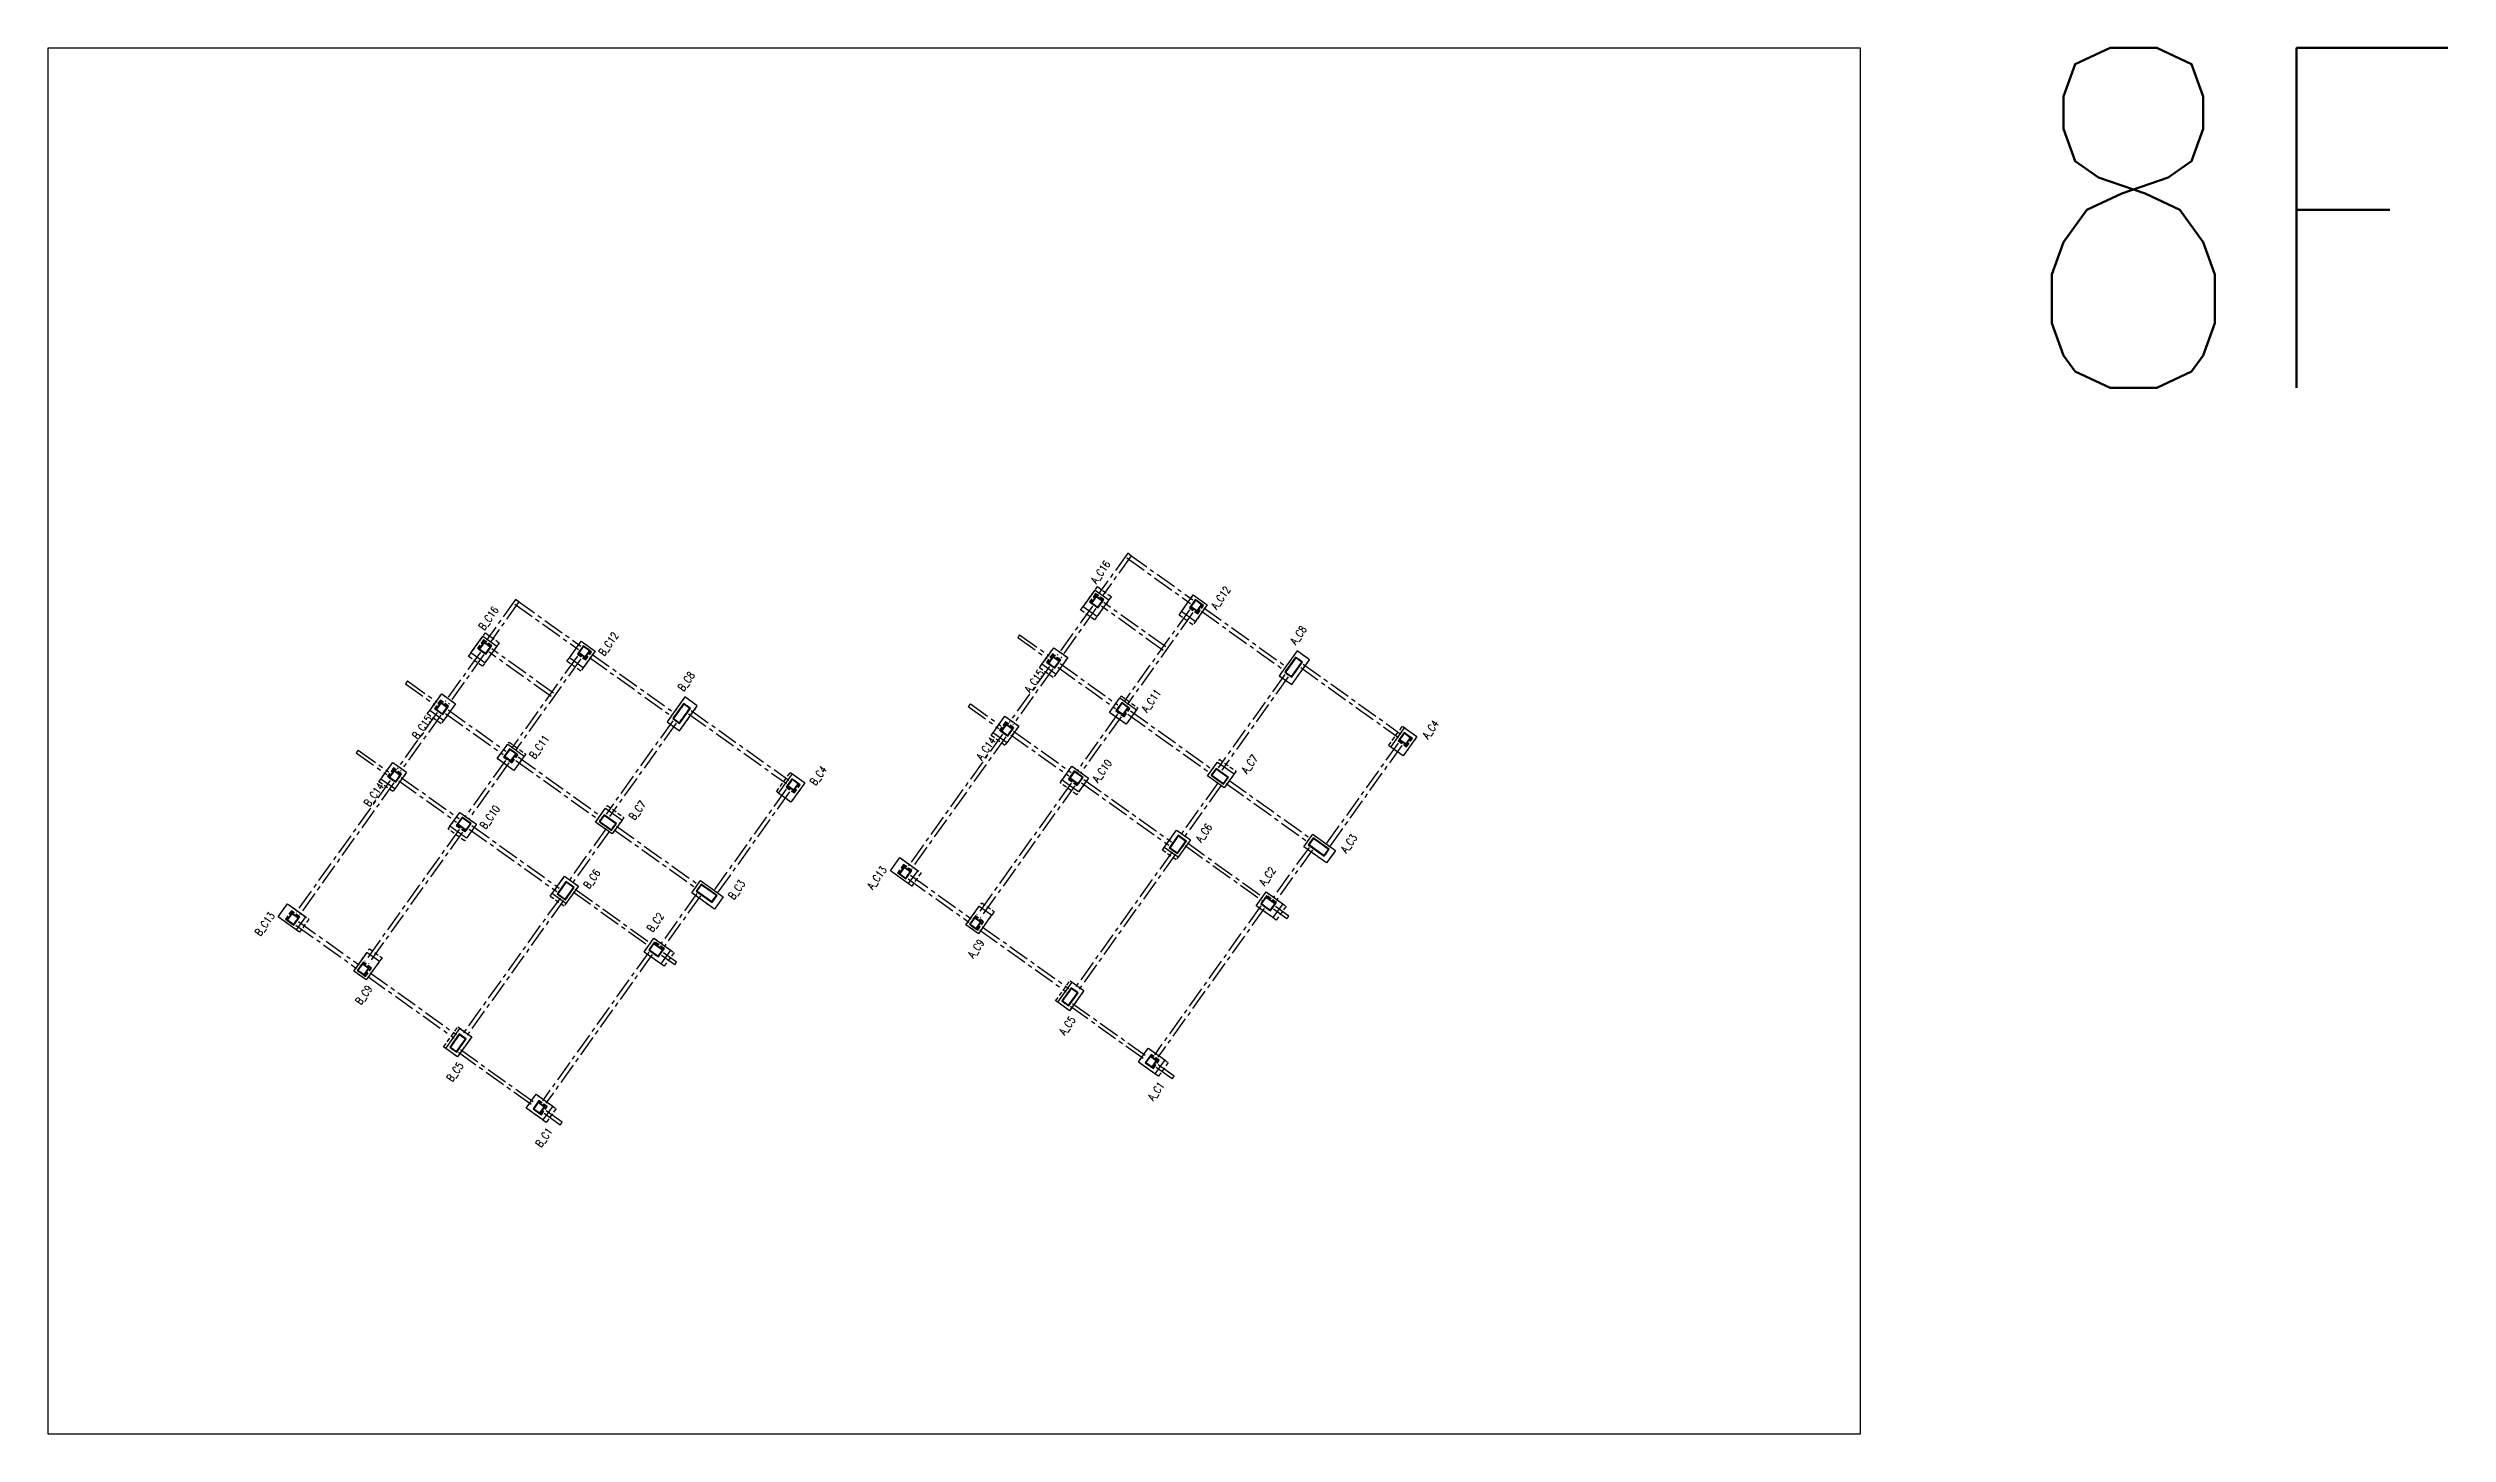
# Model space of a CAD drawing. Header units: millimetres. Extents: x 50002 to 69886, y 27475 to 200427.
# Drawn here: x 50002 to 64126, y 100718 to 108874 of the extents above; entities that cross this region are included whole.
import ezdxf
from ezdxf.enums import TextEntityAlignment as Align

# ---------------------------------------------------------------- set-up
doc = ezdxf.new("R2010")
doc.units = ezdxf.units.MM
doc.header["$LTSCALE"] = 100
doc.header["$MEASUREMENT"] = 0
doc.linetypes.add('CENTER', pattern=[2, 1.25, -0.25, 0.25, -0.25])
doc.linetypes.add('HIDDEN', pattern=[0.375, 0.25, -0.125])
for name, color, linetype in [('TC-COLUMN', 1, 'Continuous'), ('TC-TC', 4, 'Continuous'), ('TC-虛柱', 4, 'HIDDEN'), ('TC-虛鋼柱', 4, 'HIDDEN'), ('TC-鋼柱', 11, 'Continuous')]:
    doc.layers.add(name, color=color, linetype=linetype)
doc.layers.add('TC-鋼粱(隱藏)', color=183, linetype='CENTER', plot=False)
doc.styles.get("Standard").update_dxf_attribs({"font": 'txt.shx', "width": 0.8, "bigfont": 'ae.shx'})

msp = doc.modelspace()

# ---------------------------------------------------------------- linework, layer by layer
at = {"layer": 'Defpoints'}
msp.add_lwpolyline([(50002, 108874), (60666, 108874), (60666, 100718), (50002, 100718)], close=True, dxfattribs=at)
at = {"layer": 'TC-COLUMN'}
for points in [[(56094, 105586), (56164, 105684), (56245, 105626), (56175, 105528)], [(56673, 105557), (56742, 105655), (56824, 105597), (56754, 105499)], [(52491, 105314), (52561, 105412), (52643, 105354), (52573, 105256)], [(53070, 105285), (53140, 105383), (53221, 105325), (53152, 105227)], [(55851, 105247), (55921, 105345), (56003, 105287), (55933, 105189)], [(57248, 105180), (57321, 105128), (57426, 105274), (57353, 105326)], [(52249, 104975), (52319, 105073), (52400, 105015), (52330, 104917)], [(53645, 104908), (53719, 104856), (53823, 105002), (53750, 105055)], [(56309, 105049), (56407, 104979), (56346, 104894), (56248, 104963)], [(55564, 104844), (55633, 104942), (55715, 104884), (55645, 104786)], [(57904, 104760), (57985, 104874), (58058, 104822), (57977, 104708)], [(51961, 104572), (52031, 104670), (52112, 104612), (52042, 104514)], [(52707, 104777), (52804, 104707), (52743, 104622), (52646, 104692)], [(56884, 104672), (56982, 104602), (56924, 104520), (56826, 104590)], [(54301, 104489), (54383, 104602), (54456, 104550), (54374, 104436)], [(56028, 104648), (56125, 104578), (56067, 104497), (55970, 104566)], [(53282, 104400), (53380, 104330), (53321, 104249), (53224, 104318)], [(52425, 104376), (52523, 104306), (52465, 104225), (52367, 104295)], [(56571, 104170), (56644, 104272), (56725, 104214), (56653, 104112)], [(57392, 104173), (57445, 104247), (57579, 104151), (57526, 104078)], [(55014, 104110), (55120, 104034), (55064, 103957), (54959, 104032)], [(52969, 103898), (53042, 104000), (53123, 103942), (53050, 103840)], [(53790, 103902), (53842, 103975), (53976, 103879), (53924, 103806)], [(51411, 103838), (51517, 103762), (51462, 103685), (51356, 103761)], [(55477, 103662), (55404, 103714), (55482, 103824), (55555, 103772)], [(57210, 103757), (57112, 103826), (57171, 103908), (57268, 103838)], [(51874, 103390), (51801, 103442), (51880, 103552), (51953, 103500)], [(53608, 103485), (53510, 103554), (53568, 103636), (53666, 103566)], [(55944, 103259), (56029, 103377), (56098, 103327), (56014, 103209)], [(52342, 102987), (52426, 103105), (52495, 103055), (52411, 102937)], [(56516, 102838), (56419, 102907), (56477, 102989), (56574, 102919)], [(52914, 102566), (52816, 102636), (52874, 102717), (52972, 102647)]]:
    msp.add_lwpolyline(points, close=True, dxfattribs=at)
at = {"layer": 'TC-虛柱'}
for points in [[(56260, 105646), (56161, 105508), (56079, 105566), (56178, 105704)], [(56658, 105537), (56742, 105655), (56824, 105597), (56740, 105479)], [(52477, 105294), (52576, 105432), (52657, 105374), (52558, 105236)], [(53056, 105265), (53140, 105383), (53221, 105325), (53137, 105207)], [(55837, 105227), (55921, 105345), (56003, 105287), (55918, 105169)], [(57248, 105180), (57321, 105128), (57426, 105274), (57353, 105326)], [(52234, 104955), (52319, 105073), (52400, 105015), (52316, 104897)], [(53645, 104908), (53719, 104856), (53823, 105002), (53750, 105055)], [(56318, 105061), (56415, 104991), (56346, 104894), (56248, 104963)], [(55552, 104828), (55633, 104942), (55715, 104884), (55633, 104770)], [(57891, 104769), (57973, 104883), (58058, 104822), (57977, 104708)], [(51949, 104556), (52031, 104670), (52112, 104612), (52031, 104498)], [(52715, 104789), (52813, 104719), (52743, 104622), (52646, 104692)], [(56896, 104688), (56994, 104618), (56924, 104520), (56826, 104590)], [(54289, 104497), (54370, 104611), (54456, 104550), (54374, 104436)], [(56028, 104648), (56125, 104578), (56056, 104480), (55958, 104550)], [(53294, 104416), (53391, 104346), (53321, 104249), (53224, 104318)], [(52425, 104376), (52523, 104306), (52453, 104208), (52356, 104278)], [(56560, 104154), (56644, 104272), (56725, 104214), (56641, 104096)], [(57392, 104173), (57445, 104247), (57579, 104151), (57526, 104078)], [(55085, 103942), (54959, 104032), (55014, 104110), (55140, 104020)], [(52957, 103882), (53042, 104000), (53123, 103942), (53039, 103824)], [(53790, 103902), (53842, 103975), (53976, 103879), (53924, 103806)], [(51482, 103670), (51356, 103761), (51411, 103838), (51537, 103748)], [(55497, 103844), (55570, 103792), (55477, 103662), (55404, 103714)], [(57230, 103742), (57112, 103826), (57171, 103908), (57288, 103823)], [(51894, 103573), (51968, 103520), (51874, 103390), (51801, 103442)], [(53628, 103470), (53510, 103554), (53568, 103636), (53686, 103551)], [(55932, 103267), (56017, 103385), (56098, 103327), (56014, 103209)], [(52330, 102996), (52414, 103114), (52495, 103055), (52411, 102937)], [(56537, 102823), (56419, 102907), (56477, 102989), (56595, 102904)], [(52934, 102551), (52816, 102636), (52874, 102717), (52992, 102633)]]:
    msp.add_lwpolyline(points, close=True, dxfattribs=at)
at = {"layer": 'TC-虛鋼柱'}
for points in [[(56181, 105579), (56216, 105628), (56167, 105663), (56132, 105614)], [(56180, 105583), (56212, 105627), (56168, 105659), (56136, 105615)], [(56768, 105544), (56803, 105593), (56754, 105628), (56719, 105579)], [(56767, 105549), (56799, 105593), (56755, 105624), (56723, 105580)], [(52579, 105307), (52614, 105356), (52565, 105391), (52530, 105342)], [(52578, 105312), (52609, 105355), (52565, 105387), (52534, 105343)], [(53166, 105273), (53200, 105321), (53152, 105356), (53117, 105307)], [(53165, 105277), (53196, 105321), (53152, 105352), (53121, 105308)], [(55927, 105224), (55962, 105273), (55913, 105308), (55878, 105259)], [(55926, 105228), (55958, 105272), (55914, 105303), (55882, 105259)], [(57385, 105260), (57344, 105289), (57280, 105200), (57321, 105171)], [(57381, 105259), (57345, 105285), (57285, 105200), (57320, 105175)], [(52325, 104952), (52359, 105001), (52311, 105036), (52276, 104987)], [(52324, 104956), (52355, 105000), (52311, 105031), (52280, 104988)], [(53783, 104988), (53742, 105017), (53678, 104928), (53719, 104899)], [(53778, 104988), (53743, 105013), (53682, 104929), (53718, 104903)], [(56335, 104938), (56369, 104987), (56321, 105022), (56286, 104973)], [(56334, 104943), (56365, 104987), (56321, 105018), (56290, 104974)], [(55651, 104825), (55686, 104874), (55637, 104909), (55602, 104860)], [(55650, 104829), (55682, 104873), (55638, 104904), (55606, 104860)], [(57997, 104762), (58032, 104810), (57983, 104845), (57948, 104796)], [(57996, 104766), (58027, 104810), (57983, 104841), (57952, 104797)], [(52732, 104667), (52767, 104715), (52718, 104750), (52683, 104701)], [(52731, 104671), (52763, 104715), (52719, 104746), (52687, 104702)], [(52049, 104553), (52083, 104602), (52035, 104637), (52000, 104588)], [(52048, 104557), (52079, 104601), (52035, 104632), (52004, 104589)], [(54394, 104490), (54429, 104538), (54380, 104573), (54345, 104525)], [(54393, 104494), (54425, 104538), (54381, 104569), (54350, 104525)], [(56059, 104533), (56094, 104582), (56041, 104620), (56007, 104571)], [(56059, 104537), (56090, 104581), (56042, 104615), (56011, 104571)], [(56920, 104541), (56949, 104582), (56876, 104634), (56847, 104594)], [(56920, 104546), (56945, 104581), (56877, 104630), (56851, 104594)], [(52457, 104261), (52492, 104310), (52439, 104348), (52404, 104299)], [(52456, 104265), (52488, 104309), (52440, 104344), (52408, 104300)], [(53318, 104269), (53347, 104310), (53274, 104362), (53245, 104322)], [(53317, 104274), (53343, 104309), (53274, 104358), (53249, 104323)], [(56649, 104133), (56702, 104206), (56653, 104241), (56600, 104168)], [(56649, 104137), (56697, 104205), (56653, 104237), (56605, 104168)], [(57513, 104118), (57542, 104159), (57448, 104226), (57419, 104185)], [(57512, 104122), (57537, 104158), (57449, 104222), (57423, 104186)], [(53047, 103861), (53099, 103934), (53050, 103969), (52998, 103896)], [(53046, 103865), (53095, 103933), (53051, 103965), (53002, 103897)], [(55051, 103985), (55086, 104034), (55037, 104069), (55002, 104020)], [(55050, 103989), (55081, 104033), (55037, 104065), (55006, 104021)], [(53910, 103846), (53939, 103887), (53846, 103954), (53817, 103913)], [(53909, 103851), (53935, 103886), (53846, 103950), (53821, 103914)], [(57196, 103797), (57231, 103846), (57174, 103887), (57139, 103838)], [(57195, 103801), (57227, 103845), (57175, 103883), (57143, 103839)], [(51448, 103713), (51483, 103762), (51434, 103797), (51399, 103748)], [(51448, 103717), (51479, 103761), (51435, 103793), (51404, 103749)], [(55473, 103683), (55508, 103732), (55460, 103767), (55425, 103718)], [(55473, 103687), (55504, 103731), (55460, 103762), (55429, 103718)], [(53594, 103525), (53629, 103574), (53572, 103615), (53537, 103566)], [(53593, 103530), (53624, 103573), (53572, 103611), (53541, 103567)], [(51871, 103411), (51906, 103460), (51857, 103495), (51822, 103446)], [(51870, 103415), (51902, 103459), (51858, 103490), (51826, 103447)], [(56009, 103237), (56064, 103314), (56024, 103344), (55968, 103266)], [(56008, 103241), (56060, 103314), (56024, 103339), (55972, 103267)], [(52407, 102965), (52462, 103043), (52421, 103072), (52366, 102994)], [(52406, 102969), (52458, 103042), (52422, 103067), (52370, 102995)], [(56508, 102868), (56542, 102917), (56494, 102952), (56459, 102903)], [(56507, 102873), (56538, 102917), (56494, 102948), (56463, 102904)], [(52905, 102597), (52940, 102645), (52891, 102680), (52856, 102631)], [(52904, 102601), (52936, 102645), (52892, 102676), (52860, 102632)]]:
    msp.add_lwpolyline(points, close=True, dxfattribs=at)
at = {"layer": 'TC-鋼柱'}
for points in [[(56181, 105579), (56210, 105620), (56170, 105649), (56140, 105608)], [(56180, 105583), (56206, 105619), (56170, 105645), (56145, 105609)], [(56766, 105558), (56795, 105599), (56754, 105628), (56725, 105587)], [(56765, 105563), (56791, 105598), (56755, 105624), (56729, 105588)], [(52579, 105307), (52608, 105348), (52567, 105377), (52538, 105336)], [(52578, 105312), (52604, 105347), (52568, 105373), (52542, 105337)], [(53163, 105286), (53192, 105327), (53152, 105356), (53123, 105316)], [(53163, 105291), (53188, 105326), (53152, 105352), (53127, 105316)], [(55927, 105224), (55956, 105265), (55915, 105294), (55886, 105253)], [(55926, 105228), (55952, 105264), (55916, 105289), (55891, 105254)], [(57385, 105260), (57344, 105289), (57280, 105200), (57321, 105171)], [(57381, 105259), (57345, 105285), (57285, 105200), (57320, 105175)], [(52325, 104952), (52354, 104993), (52313, 105022), (52284, 104981)], [(52324, 104956), (52349, 104992), (52314, 105018), (52288, 104982)], [(53783, 104988), (53742, 105017), (53678, 104928), (53719, 104899)], [(53778, 104988), (53743, 105013), (53682, 104929), (53718, 104903)], [(56329, 104948), (56361, 104993), (56321, 105022), (56289, 104977)], [(56329, 104953), (56357, 104992), (56321, 105018), (56293, 104978)], [(55651, 104825), (55680, 104866), (55639, 104895), (55610, 104854)], [(55650, 104829), (55676, 104865), (55640, 104890), (55615, 104855)], [(57994, 104775), (58023, 104816), (57983, 104845), (57954, 104805)], [(57994, 104780), (58019, 104815), (57983, 104841), (57958, 104805)], [(52727, 104676), (52759, 104721), (52718, 104750), (52686, 104706)], [(52726, 104681), (52755, 104720), (52719, 104746), (52690, 104706)], [(52049, 104553), (52078, 104594), (52037, 104623), (52008, 104582)], [(52048, 104557), (52073, 104593), (52038, 104619), (52012, 104583)], [(54392, 104504), (54421, 104544), (54380, 104573), (54351, 104533)], [(54391, 104508), (54417, 104544), (54381, 104569), (54355, 104533)], [(56065, 104541), (56094, 104582), (56041, 104620), (56012, 104579)], [(56065, 104545), (56090, 104581), (56042, 104615), (56017, 104580)], [(56920, 104541), (56949, 104582), (56876, 104634), (56847, 104594)], [(56920, 104546), (56945, 104581), (56877, 104630), (56851, 104594)], [(52463, 104269), (52492, 104310), (52439, 104348), (52410, 104307)], [(52462, 104273), (52488, 104309), (52440, 104344), (52414, 104308)], [(53318, 104269), (53347, 104310), (53274, 104362), (53245, 104322)], [(53317, 104274), (53343, 104309), (53274, 104358), (53249, 104323)], [(56649, 104133), (56702, 104206), (56653, 104241), (56600, 104168)], [(56649, 104137), (56697, 104205), (56653, 104237), (56605, 104168)], [(57513, 104118), (57542, 104159), (57448, 104226), (57419, 104185)], [(57512, 104122), (57537, 104158), (57449, 104222), (57423, 104186)], [(53047, 103861), (53099, 103934), (53050, 103969), (52998, 103896)], [(53046, 103865), (53095, 103933), (53051, 103965), (53002, 103897)], [(55051, 103985), (55080, 104026), (55039, 104055), (55010, 104014)], [(55050, 103989), (55076, 104025), (55040, 104051), (55014, 104015)], [(53910, 103846), (53939, 103887), (53846, 103954), (53817, 103913)], [(53909, 103851), (53935, 103886), (53846, 103950), (53821, 103914)], [(57196, 103797), (57225, 103838), (57168, 103879), (57139, 103838)], [(57195, 103801), (57221, 103837), (57169, 103874), (57143, 103839)], [(51448, 103713), (51477, 103754), (51437, 103783), (51408, 103742)], [(51448, 103717), (51473, 103753), (51437, 103779), (51412, 103743)], [(55465, 103689), (55494, 103729), (55454, 103758), (55425, 103718)], [(55465, 103693), (55490, 103729), (55454, 103754), (55429, 103718)], [(53594, 103525), (53623, 103566), (53566, 103607), (53537, 103566)], [(53593, 103530), (53619, 103565), (53566, 103603), (53541, 103567)], [(51863, 103417), (51892, 103457), (51851, 103487), (51822, 103446)], [(51862, 103421), (51888, 103457), (51852, 103482), (51826, 103447)], [(56009, 103237), (56064, 103314), (56024, 103344), (55968, 103266)], [(56008, 103241), (56060, 103314), (56024, 103339), (55972, 103267)], [(52407, 102965), (52462, 103043), (52421, 103072), (52366, 102994)], [(52406, 102969), (52458, 103042), (52422, 103067), (52370, 102995)], [(56499, 102874), (56529, 102915), (56488, 102944), (56459, 102903)], [(56499, 102878), (56524, 102914), (56489, 102940), (56463, 102904)], [(52897, 102602), (52926, 102643), (52885, 102672), (52856, 102631)], [(52896, 102607), (52922, 102642), (52886, 102668), (52860, 102632)]]:
    msp.add_lwpolyline(points, close=True, dxfattribs=at)
at = {"layer": 'TC-鋼粱(隱藏)'}
for p, q in [((56356, 105901), (56185, 105662)), ((56376, 105886), (56206, 105648)), ((56351, 105873), (56726, 105605)), ((56376, 105886), (56356, 105901)), ((56366, 105893), (56740, 105626)), ((52753, 105629), (52583, 105390)), ((52773, 105614), (52603, 105376)), ((52749, 105601), (53123, 105334)), ((52773, 105614), (52753, 105629)), ((52763, 105622), (53138, 105354)), ((56149, 105590), (55941, 105300)), ((56169, 105575), (55962, 105285)), ((56565, 105329), (56201, 105590)), ((56580, 105350), (56215, 105610)), ((56719, 105567), (56333, 105026)), ((56740, 105552), (56353, 105011)), ((56791, 105559), (57277, 105212)), ((56805, 105579), (57291, 105232)), ((55720, 105421), (55709, 105404)), ((55709, 105404), (55882, 105281)), ((55720, 105421), (55893, 105297)), ((52546, 105318), (52339, 105028)), ((52567, 105304), (52359, 105013)), ((52963, 105057), (52598, 105318)), ((52977, 105078), (52613, 105338)), ((53117, 105295), (52730, 104754)), ((53137, 105280), (52751, 104739)), ((53188, 105287), (53674, 104940)), ((53203, 105307), (53689, 104960)), ((55895, 105235), (55659, 104905)), ((55944, 105230), (56284, 104987)), ((55958, 105251), (56298, 105008)), ((57389, 105248), (57964, 104837)), ((52118, 105149), (52106, 105133)), ((52106, 105133), (52279, 105009)), ((52118, 105149), (52291, 105025)), ((55915, 105220), (55680, 104891)), ((57281, 105187), (56888, 104638)), ((57301, 105173), (56909, 104624)), ((57374, 105228), (57950, 104816)), ((52292, 104963), (52057, 104633)), ((52313, 104948), (52077, 104619)), ((52341, 104958), (52681, 104716)), ((52356, 104979), (52696, 104736)), ((53772, 104956), (54347, 104545)), ((53786, 104976), (54362, 104565)), ((55430, 105014), (55418, 104998)), ((55418, 104998), (55597, 104870)), ((55430, 105014), (55609, 104886)), ((56296, 104954), (56058, 104620)), ((56357, 104953), (56843, 104606)), ((56372, 104973), (56858, 104626)), ((53678, 104915), (53286, 104366)), ((53699, 104901), (53306, 104352)), ((55619, 104836), (55065, 104061)), ((55639, 104821), (55085, 104046)), ((55669, 104833), (56009, 104591)), ((55684, 104854), (56023, 104611)), ((56317, 104939), (56078, 104606)), ((51827, 104742), (51816, 104726)), ((51816, 104726), (51995, 104598)), ((51827, 104742), (52006, 104614)), ((52694, 104682), (52455, 104348)), ((52714, 104667), (52476, 104334)), ((52755, 104681), (53241, 104334)), ((52769, 104702), (53255, 104354)), ((57948, 104784), (57521, 104186)), ((57969, 104769), (57541, 104171)), ((52016, 104564), (51462, 103789)), ((52037, 104549), (51483, 103774)), ((52067, 104561), (52406, 104319)), ((52081, 104582), (52421, 104339)), ((56023, 104547), (55469, 103772)), ((56044, 104532), (55490, 103757)), ((56084, 104550), (56598, 104182)), ((56098, 104570), (56613, 104202)), ((56888, 104552), (56667, 104243)), ((56908, 104538), (56687, 104228)), ((56936, 104546), (57418, 104201)), ((56951, 104566), (57433, 104221)), ((54346, 104512), (53919, 103914)), ((54366, 104497), (53939, 103899)), ((52421, 104275), (51867, 103500)), ((52441, 104260), (51887, 103485)), ((52481, 104278), (52996, 103910)), ((52496, 104298), (53010, 103930)), ((53286, 104280), (53065, 103971)), ((53306, 104266), (53085, 103957)), ((53334, 104274), (53816, 103929)), ((53348, 104294), (53830, 103950)), ((56617, 104144), (56044, 103342)), ((56637, 104129), (56064, 103327)), ((56695, 104180), (57143, 103860)), ((56707, 104196), (57154, 103876)), ((57423, 104170), (57210, 103873)), ((57443, 104156), (57231, 103859)), ((55063, 103985), (55421, 103730)), ((55078, 104006), (55435, 103750)), ((53015, 103872), (52441, 103070)), ((53035, 103857), (52461, 103055)), ((53093, 103908), (53540, 103588)), ((53104, 103924), (53552, 103604)), ((53820, 103898), (53608, 103601)), ((53841, 103884), (53628, 103587)), ((57139, 103825), (56514, 102950)), ((57304, 103766), (57226, 103822)), ((51461, 103713), (51818, 103458)), ((51475, 103734), (51833, 103478)), ((55486, 103683), (55994, 103320)), ((55500, 103703), (56009, 103340)), ((57160, 103811), (56534, 102936)), ((57292, 103750), (57214, 103806)), ((57292, 103750), (57304, 103766)), ((53537, 103554), (52911, 102678)), ((53557, 103539), (52932, 102664)), ((53701, 103494), (53624, 103550)), ((51883, 103411), (52392, 103048)), ((51898, 103432), (52406, 103068)), ((53690, 103478), (53612, 103534)), ((53690, 103478), (53701, 103494)), ((56020, 103235), (56459, 102921)), ((56032, 103252), (56471, 102938)), ((52429, 102980), (52869, 102666)), ((52418, 102964), (52857, 102649)), ((56618, 102808), (56524, 102875)), ((56630, 102824), (56536, 102891)), ((56618, 102808), (56630, 102824)), ((53016, 102536), (52922, 102603)), ((53028, 102552), (52934, 102619)), ((53016, 102536), (53028, 102552))]:
    msp.add_line(p, q, dxfattribs=at)

# ---------------------------------------------------------------- texts
at = {"layer": 'Defpoints', "color": 3, "width": 0.8}
msp.add_text('8F', height=2000, rotation=360, dxfattribs=at).set_placement((61589, 108874), align=Align.TOP_LEFT)
at = {"layer": 'TC-TC', "width": 0.8}
for s, p in [('A_C16', (56196, 105790)), ('A_C12', (56903, 105639)), ('B_C16', (52594, 105518)), ('B_C12', (53300, 105367)), ('A_C8', (57360, 105419)), ('B_C8', (53758, 105147)), ('A_C15', (55806, 105148)), ('A_C11', (56494, 105033)), ('B_C15', (52203, 104877)), ('B_C11', (52892, 104761)), ('A_C14', (55522, 104751)), ('A_C4', (58138, 104864)), ('A_C10', (56205, 104620)), ('A_C7', (57073, 104660)), ('B_C14', (51919, 104480)), ('B_C4', (54535, 104592)), ('B_C10', (52602, 104348)), ('B_C7', (53470, 104388)), ('A_C6', (56804, 104255)), ('A_C3', (57658, 104193)), ('B_C6', (53202, 103984)), ('B_C3', (54055, 103921)), ('A_C13', (54880, 103991)), ('A_C2', (57178, 104000)), ('B_C13', (51277, 103719)), ('B_C2', (53576, 103729)), ('A_C9', (55463, 103574)), ('B_C9', (51860, 103302)), ('A_C5', (56000, 103121)), ('B_C5', (52397, 102849)), ('A_C1', (56523, 102735)), ('B_C1', (52920, 102463))]:
    msp.add_text(s, height=45, rotation=54.44, dxfattribs=at).set_placement(p, align=Align.MIDDLE_CENTER)

doc.saveas('drawing.dxf')
